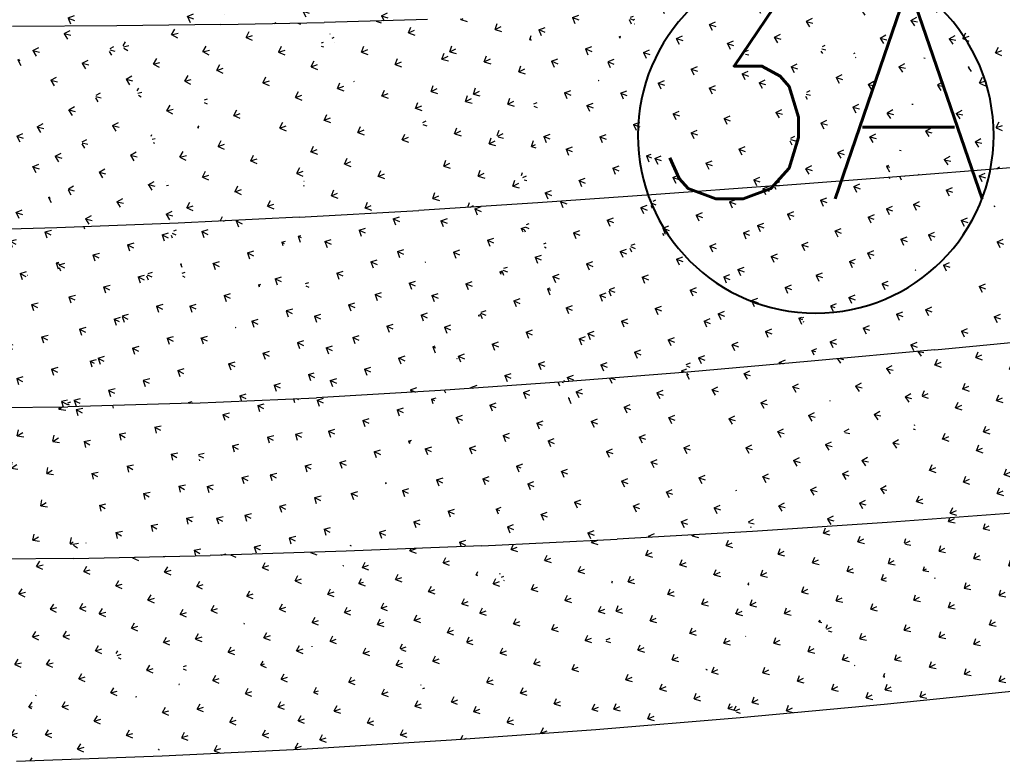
# Model space of a CAD drawing. Header units: millimetres. Extents: x 15878 to 679837, y -72324 to 391440.
# Drawn here: x 175727 to 182630, y -23657 to -18449 of the extents above; entities that cross this region are included whole.
import ezdxf

# ---------------------------------------------------------------- set-up
doc = ezdxf.new("R2010")
doc.units = ezdxf.units.MM
doc.linetypes.add('Grid Line__1_200_', pattern=[10.5, 6, -1.5, 1.5, -1.5])
for name, color, linetype, lineweight in [('A-ANNO-NOTE', 131, 'Continuous', 25), ('A-FLOR', 192, 'Continuous', 5), ('A-FLOR-PATT', 8, 'Continuous', 5), ('S-GRID', 1, 'Continuous', 5)]:
    doc.layers.add(name, color=color, linetype=linetype, lineweight=lineweight)
doc.styles.add('RomanS', font='romans__.ttf', dxfattribs={"height": 1504.746835})

# ---------------------------------------------------------------- blocks, each defined once
blk = doc.blocks.new('DLN_Generic Grid Head - Scale-1_500-2074307-G_F')
at = {"layer": 'A-ANNO-NOTE'}
for start, end in [(360, 180), (180, 360)]:
    blk.add_arc((0, 2.5), 2.5, start, end, dxfattribs=at)

msp = doc.modelspace()

# ---------------------------------------------------------------- hatches: boundary and pattern name
at = {"layer": 'A-FLOR-PATT'}
h = msp.add_hatch(dxfattribs=at)
h.set_pattern_fill('FP_2695', color=256, style=0, pattern_type=2)
h.set_pattern_definition([(338.207, (136093.61, 42864.15), (235.4544, 90.08046), [47.224, -308.96]), (293.197, (136093.61, 42864.15), (235.4557, 90.0789), [45.351, -196.519]), (20.936, (136093.61, 42864.15), (-95.2735, 222.3146), [47.268, -204.83])])
h.paths.add_polyline_path([(175676.6, -18496.2), (176409.9, -18493.1), (176347.3, -17057.6), (175678.1, -18493.1)], flags=0)
h = msp.add_hatch(dxfattribs=at)
h.set_pattern_fill('FP_2701', color=256, style=0, pattern_type=2)
h.set_pattern_definition([(339.246, (134420.25, 41901.12), (233.1558, 94.0817), [47.337, -309.699]), (294.539, (134420.25, 41901.12), (233.1546, 94.0838), [45.469, -197.033]), (21.975, (134420.25, 41901.12), (-100.7127, 220.59924), [47.142, -204.28])])
h.paths.add_polyline_path([(176409.9, -18493.1), (177025.5, -17084.8), (176347.3, -17057.6), (176357.8, -17298.1)], flags=0)
h = msp.add_hatch(dxfattribs=at)
h.set_pattern_fill('FP_2696', color=256, style=0, pattern_type=2)
h.set_pattern_definition([(339.591, (134728.21, 41483.4), (233.16608, 95.2101), [47.235, -309.034]), (294.658, (134728.2, 41483.4), (233.1663, 95.2111), [45.275, -196.19]), (22.212, (134728.2, 41483.4), (-100.73926, 219.4469), [47.223, -204.633])])
h.paths.add_polyline_path([(176409.9, -18493.1), (177139.8, -18483.8), (177025.5, -17084.8), (176932.3, -17298.1)], flags=0)
h = msp.add_hatch(dxfattribs=at)
h.set_pattern_fill('FP_2702', color=256, style=0, pattern_type=2)
h.set_pattern_definition([(340.627, (133083.35, 40491.06), (230.74772, 99.14058), [47.346, -309.758]), (296.001, (133083.35, 40491.06), (230.7485, 99.13936), [45.394, -196.708]), (23.251, (133083.35, 40491.06), (-106.13685, 217.5978), [47.09, -204.055])])
h.paths.add_polyline_path([(177139.8, -18483.8), (177703.1, -17105), (177025.5, -17084.8), (177042.9, -17298.1)], flags=0)
h = msp.add_hatch(dxfattribs=at)
h.set_pattern_fill('FP_2699', color=256, style=0, pattern_type=2)
h.set_pattern_definition([(340.966, (133378.36, 40071.53), (230.75617, 100.24135), [47.249, -309.126]), (296.119, (133378.36, 40071.53), (230.7562, 100.242), [45.203, -195.881]), (23.481, (133378.36, 40071.53), (-106.1361, 216.46455), [47.173, -204.415])])
h.paths.add_polyline_path([(177139.8, -18483.8), (177866.9, -18468.8), (177703.1, -17105), (177624.2, -17298.1)], flags=0)
h = msp.add_hatch(dxfattribs=at)
h.set_pattern_fill('FP_2706', color=256, style=0, pattern_type=2)
h.set_pattern_definition([(342.014, (131749.09, 39050.67), (228.19508, 104.16207), [47.356, -309.828]), (297.479, (131749.1, 39050.67), (228.1937, 104.1648), [45.323, -196.402]), (24.535, (131749.1, 39050.67), (-111.5358, 214.4544), [47.033, -203.811])])
h.paths.add_polyline_path([(177866.9, -18468.8), (178380, -17118.2), (177703.1, -17105), (177726.3, -17298.1)], flags=0)
h = msp.add_hatch(dxfattribs=at)
h.set_pattern_fill('FP_2697', color=256, style=0, pattern_type=2)
h.set_pattern_definition([(342.343, (132024.85, 38629.49), (228.19998, 105.224), [47.266, -309.239]), (297.594, (132024.85, 38629.49), (228.1992, 105.2258), [45.139, -195.603]), (24.755, (132024.85, 38629.49), (-111.5115, 213.358), [47.117, -204.174])])
h.paths.add_polyline_path([(177866.9, -18468.8), (178591.5, -18448.7), (178380, -17118.2), (177874.6, -18448.7)], flags=0)
h = msp.add_hatch(dxfattribs=at)
h.set_pattern_fill('FP_2580', color=256, style=0, pattern_type=2)
h.set_pattern_definition([(347.839, (125245.13, 32338.07), (216.53343, 124.73838), [47.362, -309.868]), (303.561, (125245.13, 32338.07), (216.5339, 124.7372), [45, -195.001]), (29.945, (125245.13, 32338.07), (-132.68, 199.9923), [46.855, -203.038])])
h.paths.add_polyline_path([(181858.6, -19551.3), (182192.5, -18288.7), (181473.9, -18326.9), (181753.5, -19216.8)], flags=0)
h = msp.add_hatch(dxfattribs=at)
h.set_pattern_fill('FP_2572', color=256, style=0, pattern_type=2)
h.set_pattern_definition([(348.026, (125325.42, 31851.62), (216.51987, 125.33414), [47.316, -309.562]), (303.626, (125325.42, 31851.62), (216.5194, 125.33516), [44.895, -194.544]), (30.065, (125325.42, 31851.62), (-132.5938, 199.373), [46.909, -203.27])])
h.paths.add_polyline_path([(181858.6, -19551.3), (182690.6, -19486.8), (182192.5, -18288.7), (181875.6, -19486.8)], flags=0)
h = msp.add_hatch(dxfattribs=at)
h.set_pattern_fill('FP_2577', color=256, style=0, pattern_type=2)
h.set_pattern_definition([(18.14, (94715.19, 6894.6), (111.15355, 212.34646), [47.363, -309.87]), (336.111, (94715.19, 6894.6), (111.15416, 212.3456), [46.822, -202.895]), (62.37, (94715.19, 6894.6), (-228.32467, 101.1262), [44.94, -194.739])])
h.paths.add_polyline_path([(182690.6, -19486.8), (182911.2, -18248.6), (182192.5, -18288.7), (182425.9, -18850)], flags=0)
h = msp.add_hatch(dxfattribs=at)
h.set_pattern_fill('FP_2576', color=256, style=0, pattern_type=2)
h.set_pattern_definition([(344.22, (129419.6, 34847.53), (224.7997, 111.4076), [47.25, -309.132]), (299.56, (129419.6, 34847.53), (224.7994, 111.4083), [44.906, -194.591]), (26.363, (129419.6, 34847.53), (-118.15425, 208.32264), [47.042, -203.849])])
h.paths.add_polyline_path([(181028.9, -19614.6), (181473.9, -18326.9), (180754.9, -18362.4), (180944.2, -19227.4)], flags=0)
h = msp.add_hatch(dxfattribs=at)
h.set_pattern_fill('FP_2573', color=256, style=0, pattern_type=2)
h.set_pattern_definition([(344.429, (129533.38, 34402.57), (224.76748, 112.08483), [47.188, -308.727]), (299.628, (129533.38, 34402.57), (224.76845, 112.0813), [44.785, -194.07]), (26.504, (129533.38, 34402.57), (-118.0847, 207.6241), [47.093, -204.071])])
h.paths.add_polyline_path([(181028.9, -19614.6), (181858.6, -19551.3), (181473.9, -18326.9), (181050.8, -19551.3)], flags=0)
h = msp.add_hatch(dxfattribs=at)
h.set_pattern_fill('FP_2537', color=256, style=0, pattern_type=2)
h.set_pattern_definition([(26.096, (88904.93, 2755.78), (76.581, 226.6336), [47.057, -307.867]), (343.766, (88904.93, 2755.78), (76.58055, 226.63445), [47.291, -204.926]), (71.33, (88904.93, 2755.78), (-242.1608, 70.5091), [44.854, -194.369])])
h.paths.add_polyline_path([(179367.8, -19733.9), (179314.1, -18423.8), (178591.5, -18448.7), (179314.1, -19645.1)], flags=0)
h = msp.add_hatch(dxfattribs=at)
h.set_pattern_fill('FP_2582', color=256, style=0, pattern_type=2)
h.set_pattern_definition([(337.611, (137034.39, 38804.34), (237.1816, 86.08108), [47.032, -307.707]), (292.321, (137034.4, 38804.34), (237.1818, 86.0783), [44.834, -194.282]), (19.947, (137034.39, 38804.34), (-90.81545, 221.1993), [47.31, -205.009])])
h.paths.add_polyline_path([(179367.8, -19733.9), (180035.1, -18394.9), (179314.1, -18423.8)], flags=0)
h = msp.add_hatch(dxfattribs=at)
h.set_pattern_fill('FP_2570', color=256, style=0, pattern_type=2)
h.set_pattern_definition([(337.846, (137196.83, 38429.03), (237.12593, 86.8762), [46.944, -307.131]), (292.393, (137196.83, 38429.03), (237.126, 86.876), [44.695, -193.677]), (20.121, (137196.83, 38429.03), (-90.8085, 220.3967), [47.351, -205.188])])
h.paths.add_polyline_path([(179367.8, -19733.9), (180199.3, -19675.9), (180035.1, -18394.9), (179396.7, -19675.9)], flags=0)
h = msp.add_hatch(dxfattribs=at)
h.set_pattern_fill('FP_2575', color=256, style=0, pattern_type=2)
h.set_pattern_definition([(340.829, (133332.89, 36979.61), (231.58912, 98.55644), [47.139, -308.404]), (295.832, (133332.9, 36979.61), (231.5895, 98.5555), [44.853, -194.364]), (23.053, (133332.9, 36979.61), (-104.2359, 215.3133), [47.192, -204.497])])
h.paths.add_polyline_path([(180199.3, -19675.9), (180754.9, -18362.4), (180035.1, -18394.9)], flags=0)
h = msp.add_hatch(dxfattribs=at)
h.set_pattern_fill('FP_2571', color=256, style=0, pattern_type=2)
h.set_pattern_definition([(341.053, (133474.7, 36570.84), (231.54433, 99.29707), [47.063, -307.907]), (295.903, (133474.7, 36570.84), (231.5436, 99.2986), [44.722, -193.793]), (23.212, (133474.7, 36570.84), (-104.19394, 214.55305), [47.238, -204.699])])
h.paths.add_polyline_path([(180199.3, -19675.9), (181028.9, -19614.6), (180754.9, -18362.4), (180345.4, -19330.5)], flags=0)
h = msp.add_hatch(dxfattribs=at)
h.set_pattern_fill('FP_2529', color=256, style=0, pattern_type=2)
h.set_pattern_definition([(342.067, (130323.7, 42395.4), (228.44, 105.36625), [47.306, -309.496]), (297.288, (130323.7, 42395.4), (228.4389, 105.3679), [45.408, -196.769]), (24.761, (130323.7, 42395.4), (-111.0267, 215.2266), [47.169, -204.399])])
h.paths.add_polyline_path([(175133.1, -19932.3), (175987.6, -19911.3), (175676.6, -18496.2), (175141, -19911.3)], flags=0)
h = msp.add_hatch(dxfattribs=at)
h.set_pattern_fill('FP_2533', color=256, style=0, pattern_type=2)
h.set_pattern_definition([(345.562, (125962.95, 40524.89), (220.62676, 118.78098), [47.436, -310.346]), (301.178, (125962.95, 40524.9), (220.6282, 118.7789), [45.582, -197.52]), (28.297, (125962.95, 40524.9), (-125.8543, 207.98785), [46.982, -203.588])])
h.paths.add_polyline_path([(175987.6, -19911.3), (176409.9, -18493.1), (175676.6, -18496.2)], flags=0)
h = msp.add_hatch(dxfattribs=at)
h.set_pattern_fill('FP_2531', color=256, style=0, pattern_type=2)
h.set_pattern_definition([(345.777, (126063.9, 40038.78), (220.62797, 119.46857), [47.384, -310.011]), (301.256, (126063.9, 40038.78), (220.62875, 119.46675), [45.464, -197.01]), (28.435, (126063.9, 40038.78), (-125.8106, 207.2795), [47.043, -203.854])])
h.paths.add_polyline_path([(175987.6, -19911.3), (176841, -19878.5), (176409.9, -18493.1), (175997.4, -19878.5)], flags=0)
h = msp.add_hatch(dxfattribs=at)
h.set_pattern_fill('FP_2539', color=256, style=0, pattern_type=2)
h.set_pattern_definition([(14.224, (96194.8, 18230.63), (127.0265, 207.17148), [47.458, -310.495]), (331.542, (96194.8, 18230.63), (127.0249, 207.17325), [46.909, -203.274]), (58.486, (96194.8, 18230.63), (-219.9528, 119.21686), [45.565, -197.449])])
h.paths.add_polyline_path([(176841, -19878.5), (177139.8, -18483.8), (176409.9, -18493.1)], flags=0)
h = msp.add_hatch(dxfattribs=at)
h.set_pattern_fill('FP_2532', color=256, style=0, pattern_type=2)
h.set_pattern_definition([(18.558, (93190.43, 13329.33), (109.9855, 215.8819), [47.396, -310.09]), (335.961, (93190.43, 13329.33), (109.98384, 215.88304), [46.997, -203.655]), (63.003, (93190.43, 13329.33), (-228.9136, 102.1053), [45.428, -196.856])])
h.paths.add_polyline_path([(176841, -19878.5), (177690.1, -19836.5), (177139.8, -18483.8), (176850, -19836.5)], flags=0)
h = msp.add_hatch(dxfattribs=at)
h.set_pattern_fill('FP_2536', color=256, style=0, pattern_type=2)
h.set_pattern_definition([(18.36, (93286.72, 13048.86), (110.0098, 215.22225), [47.348, -309.774]), (335.832, (93286.72, 13048.86), (110.0102, 215.22175), [47.049, -203.879]), (62.927, (93286.72, 13048.86), (-228.93475, 102.73045), [45.32, -196.388])])
h.paths.add_polyline_path([(177690.1, -19836.5), (177866.9, -18468.8), (177139.8, -18483.8), (177632.8, -19695.6)], flags=0)
h = msp.add_hatch(dxfattribs=at)
h.set_pattern_fill('FP_2534', color=256, style=0, pattern_type=2)
h.set_pattern_definition([(22.543, (90749.22, 8088.62), (93.0536, 222.4116), [47.277, -309.309]), (340.064, (90749.22, 8088.62), (93.0522, 222.4122), [47.128, -204.221]), (67.296, (90749.22, 8088.62), (-236.2857, 85.7055), [45.205, -195.888])])
h.paths.add_polyline_path([(177690.1, -19836.5), (178532.1, -19787.8), (177866.9, -18468.8), (177696.4, -19787.8)], flags=0)
h = msp.add_hatch(dxfattribs=at)
h.set_pattern_fill('FP_2538', color=256, style=0, pattern_type=2)
h.set_pattern_definition([(22.324, (90866.46, 7862.48), (93.10762, 221.6747), [47.213, -308.891]), (339.914, (90866.46, 7862.48), (93.10775, 221.67464), [47.177, -204.433]), (67.216, (90866.46, 7862.48), (-236.3055, 86.4129), [45.081, -195.353])])
h.paths.add_polyline_path([(178532.1, -19787.8), (178591.5, -18448.7), (177866.9, -18468.8), (178380, -19486.1)], flags=0)
h = msp.add_hatch(dxfattribs=at)
h.set_pattern_fill('FP_2540', color=256, style=0, pattern_type=2)
h.set_pattern_definition([(26.332, (88769.53, 2928.99), (76.49004, 227.43026), [47.136, -308.385]), (343.935, (88769.53, 2929), (76.48944, 227.4308), [47.247, -204.735]), (71.411, (88769.53, 2929), (-242.14094, 69.73093), [44.99, -194.958])])
h.paths.add_polyline_path([(178532.1, -19787.8), (179367.8, -19733.9), (178591.5, -18448.7), (178534.5, -19733.9)], flags=0)
h = msp.add_hatch(dxfattribs=at)
h.set_pattern_fill('FP_2408', color=256, style=0, pattern_type=2)
h.set_pattern_definition([(341.486, (132272.73, 34767.6), (230.91894, 100.4168), [47.043, -307.777]), (296.348, (132272.73, 34767.6), (230.9198, 100.4149), [44.585, -193.203]), (23.502, (132272.73, 34767.6), (-105.537, 213.0851), [47.214, -204.594])])
h.paths.add_polyline_path([(182156.1, -20767.2), (182690.6, -19486.8), (181858.6, -19551.3), (182039.3, -20290)], flags=0)
h = msp.add_hatch(dxfattribs=at)
h.set_pattern_fill('FP_2411', color=256, style=0, pattern_type=2)
h.set_pattern_definition([(341.641, (132310.93, 34317.19), (230.8749, 100.9295), [46.988, -307.416]), (296.395, (132310.93, 34317.19), (230.8754, 100.9302), [44.493, -192.801]), (23.613, (132310.93, 34317.19), (-105.4894, 212.55645), [47.245, -204.728])])
h.paths.add_polyline_path([(182156.1, -20767.2), (183028.7, -20683.3), (182690.6, -19486.8), (182191.1, -20683.3)], flags=0)
h = msp.add_hatch(dxfattribs=at)
h.set_pattern_fill('FP_2409', color=256, style=0, pattern_type=2)
h.set_pattern_definition([(340.418, (133438.87, 36056.77), (232.86075, 96.46785), [47.009, -307.553]), (295.174, (133438.87, 36056.77), (232.861, 96.4672), [44.606, -193.291]), (22.503, (133438.87, 36056.77), (-101.19445, 215.3008), [47.26, -204.792])])
h.paths.add_polyline_path([(181286.4, -20847.9), (181858.6, -19551.3), (181028.9, -19614.6), (181169.9, -20290)], flags=0)
h = msp.add_hatch(dxfattribs=at)
h.set_pattern_fill('FP_2404', color=256, style=0, pattern_type=2)
h.set_pattern_definition([(340.554, (133447.86, 35631.9), (232.8201, 96.92177), [46.959, -307.227]), (295.215, (133447.86, 35631.9), (232.8193, 96.923), [44.524, -192.939]), (22.602, (133447.86, 35631.9), (-101.1632, 214.8363), [47.285, -204.903])])
h.paths.add_polyline_path([(181286.4, -20847.9), (182156.1, -20767.2), (181858.6, -19551.3), (181322, -20767.2)], flags=0)
h = msp.add_hatch(dxfattribs=at)
h.set_pattern_fill('FP_2407', color=256, style=0, pattern_type=2)
h.set_pattern_definition([(339.317, (134678.23, 37273.57), (234.77426, 92.2906), [46.974, -307.328]), (293.975, (134678.23, 37273.57), (234.7746, 92.2904), [44.617, -193.342]), (21.46, (134678.23, 37273.57), (-96.692, 217.4287), [47.299, -204.964])])
h.paths.add_polyline_path([(180418.3, -20923.7), (181028.9, -19614.6), (180199.3, -19675.9), (180307.1, -20290)], flags=0)
h = msp.add_hatch(dxfattribs=at)
h.set_pattern_fill('FP_2402', color=256, style=0, pattern_type=2)
h.set_pattern_definition([(339.429, (134648.08, 36875.04), (234.7391, 92.66798), [46.932, -307.054]), (294.008, (134648.08, 36875.04), (234.7406, 92.6651), [44.551, -193.053]), (21.542, (134648.08, 36875.04), (-96.67325, 217.0483), [47.319, -205.05])])
h.paths.add_polyline_path([(180418.3, -20923.7), (181286.4, -20847.9), (181028.9, -19614.6), (180713.9, -20290)], flags=0)
h = msp.add_hatch(dxfattribs=at)
h.set_pattern_fill('FP_2406', color=256, style=0, pattern_type=2)
h.set_pattern_definition([(337.098, (137309.76, 39444.9), (238.36955, 83.5534), [46.905, -306.875]), (291.585, (137309.76, 39444.9), (238.3689, 83.5549), [44.609, -193.304]), (19.317, (137309.76, 39444.9), (-87.5237, 221.2292), [47.36, -205.229])])
h.paths.add_polyline_path([(178682.8, -21053.3), (179367.8, -19733.9), (178532.1, -19787.8), (178591.9, -20290)], flags=0)
h = msp.add_hatch(dxfattribs=at)
h.set_pattern_fill('FP_2401', color=256, style=0, pattern_type=2)
h.set_pattern_definition([(337.142, (137170.19, 39103.48), (238.35672, 83.7039), [46.888, -306.762]), (291.598, (137170.19, 39103.48), (238.3569, 83.7053), [44.582, -193.19]), (19.35, (137170.19, 39103.48), (-87.5214, 221.07805), [47.368, -205.26])])
h.paths.add_polyline_path([(178682.8, -21053.3), (179550.9, -20992.7), (179367.8, -19733.9), (179079.1, -20290)], flags=0)
h = msp.add_hatch(dxfattribs=at)
h.set_pattern_fill('FP_2410', color=256, style=0, pattern_type=2)
h.set_pattern_definition([(338.205, (135972.9, 38406.4), (236.6197, 87.9662), [46.94, -307.102]), (292.773, (135972.9, 38406.4), (236.6198, 87.96535), [44.619, -193.35]), (20.393, (135972.9, 38406.4), (-92.11295, 219.41764), [47.333, -205.109])])
h.paths.add_polyline_path([(179550.9, -20992.7), (180199.3, -19675.9), (179367.8, -19733.9), (179448.7, -20290)], flags=0)
h = msp.add_hatch(dxfattribs=at)
h.set_pattern_fill('FP_2403', color=256, style=0, pattern_type=2)
h.set_pattern_definition([(338.286, (135893.39, 38035.47), (236.59527, 88.24137), [46.909, -306.899]), (292.797, (135893.39, 38035.47), (236.5953, 88.2389), [44.571, -193.14]), (20.453, (135893.39, 38035.47), (-92.10505, 219.1418), [47.346, -205.168])])
h.paths.add_polyline_path([(179550.9, -20992.7), (180418.3, -20923.7), (180199.3, -19675.9), (179584.9, -20923.7)], flags=0)
h = msp.add_hatch(dxfattribs=at)
h.set_pattern_fill('FP_2405', color=256, style=0, pattern_type=2)
h.set_pattern_definition([(336.011, (138680.37, 40378.6), (240.00567, 79.10698), [46.87, -306.643]), (290.423, (138680.37, 40378.6), (240.006, 79.1072), [44.583, -193.194]), (18.242, (138680.37, 40378.6), (-82.9701, 222.83165), [47.383, -205.324])])
h.paths.add_polyline_path([(177813.1, -21103.7), (178532.1, -19787.8), (177690.1, -19836.5), (177734.1, -20290)], flags=0)
h = msp.add_hatch(dxfattribs=at)
h.set_pattern_fill('FP_2400', color=256, style=0, pattern_type=2)
h.set_pattern_definition([(336.012, (138469.36, 40069.51), (240.0052, 79.11076), [46.869, -306.641]), (290.423, (138469.36, 40069.5), (240.0062, 79.1094), [44.583, -193.192]), (18.243, (138469.36, 40069.5), (-82.9715, 222.8289), [47.383, -205.325])])
h.paths.add_polyline_path([(177813.1, -21103.7), (178682.8, -21053.3), (178532.1, -19787.8), (178257.7, -20290)], flags=0)
h = msp.add_hatch(dxfattribs=at)
h.set_pattern_fill('FP_2371', color=256, style=0, pattern_type=2)
h.set_pattern_definition([(333.962, (141421.36, 41896.12), (242.85156, 70.3672), [46.804, -306.216]), (288.258, (141421.36, 41896.12), (242.8515, 70.3671), [44.489, -192.787]), (16.159, (141421.36, 41896.12), (-74.3373, 225.3308), [47.408, -205.433])])
h.paths.add_polyline_path([(176066.2, -21167.1), (176841, -19878.5), (175987.6, -19911.3), (176064.7, -21142.1)], flags=0)
h = msp.add_hatch(dxfattribs=at)
h.set_pattern_fill('FP_2367', color=256, style=0, pattern_type=2)
h.set_pattern_definition([(333.876, (141068.3, 41653.44), (242.8683, 70.06945), [46.839, -306.442]), (288.233, (141068.3, 41653.44), (242.8676, 70.0721), [44.541, -193.01]), (16.094, (141068.3, 41653.44), (-74.325, 225.6237), [47.395, -205.379])])
h.paths.add_polyline_path([(176066.2, -21167.1), (176940.7, -21142.1), (176841, -19878.5), (176593.6, -20290)], flags=0)
h = msp.add_hatch(dxfattribs=at)
h.set_pattern_fill('FP_2374', color=256, style=0, pattern_type=2)
h.set_pattern_definition([(334.961, (140064.8, 41196.36), (241.5073, 74.69), [46.835, -306.414]), (289.307, (140064.8, 41196.36), (241.5072, 74.691), [44.542, -193.015]), (17.185, (140064.8, 41196.36), (-78.5423, 224.1972), [47.399, -205.394])])
h.paths.add_polyline_path([(176940.7, -21142.1), (177690.1, -19836.5), (176841, -19878.5), (176937.7, -21103.7)], flags=0)
h = msp.add_hatch(dxfattribs=at)
h.set_pattern_fill('FP_2412', color=256, style=0, pattern_type=2)
h.set_pattern_definition([(334.915, (139776.43, 40921.83), (241.51752, 74.5315), [46.853, -306.536]), (289.293, (139776.43, 40921.83), (241.5187, 74.5301), [44.57, -193.136]), (17.15, (139776.43, 40921.83), (-78.5389, 224.35565), [47.392, -205.365])])
h.paths.add_polyline_path([(176940.7, -21142.1), (177813.1, -21103.7), (177690.1, -19836.5), (177429.8, -20290)], flags=0)
h = msp.add_hatch(dxfattribs=at)
h.set_pattern_fill('FP_2372', color=256, style=0, pattern_type=2)
h.set_pattern_definition([(332.96, (142797.72, 42495.29), (244.11103, 65.9333), [46.778, -306.045]), (287.22, (142797.72, 42495.3), (244.1103, 65.9364), [44.428, -192.523]), (15.115, (142797.72, 42495.3), (-70.1462, 226.3309), [47.411, -205.448])])
h.paths.add_polyline_path([(175190.5, -21177.2), (175987.6, -19911.3), (175133.1, -19932.3), (175190, -21167.1)], flags=0)
h = msp.add_hatch(dxfattribs=at)
h.set_pattern_fill('FP_2365', color=256, style=0, pattern_type=2)
h.set_pattern_definition([(332.845, (142397.5, 42280.65), (244.12844, 65.53562), [46.825, -306.348]), (287.185, (142397.5, 42280.65), (244.1274, 65.5372), [44.497, -192.821]), (15.027, (142397.5, 42280.65), (-70.11704, 226.7225), [47.395, -205.377])])
h.paths.add_polyline_path([(175190.5, -21177.2), (176066.2, -21167.1), (175987.6, -19911.3), (175749.2, -20290)], flags=0)
h = msp.add_hatch(dxfattribs=at)
h.set_pattern_fill('FP_2247', color=256, style=0, pattern_type=2)
h.set_pattern_definition([(22.954, (89877.25, 1813.94), (91.3862, 220.05307), [47.254, -309.158]), (341.105, (89877.25, 1813.94), (91.38435, 220.05345), [46.93, -203.363]), (67.447, (89877.25, 1813.94), (-236.80445, 81.05624), [44.676, -193.598])])
h.paths.add_polyline_path([(182769.1, -21908.9), (183028.7, -20683.3), (182156.1, -20767.2)], flags=0)
h = msp.add_hatch(dxfattribs=at)
h.set_pattern_fill('FP_2246', color=256, style=0, pattern_type=2)
h.set_pattern_definition([(347.861, (124412.04, 32183.52), (217.5002, 123.6612), [47.243, -309.088]), (303.384, (124412.04, 32183.52), (217.4988, 123.66466), [44.594, -193.239]), (29.621, (124412.04, 32183.52), (-130.8653, 198.5916), [46.912, -203.285])])
h.paths.add_polyline_path([(181821.6, -21979.9), (182156.1, -20767.2), (181286.4, -20847.9)], flags=0)
h = msp.add_hatch(dxfattribs=at)
h.set_pattern_fill('FP_2240', color=256, style=0, pattern_type=2)
h.set_pattern_definition([(22.767, (89807.34, 1924.28), (91.44037, 219.41985), [47.204, -308.831]), (340.982, (89807.34, 1924.28), (91.44034, 219.4195), [46.974, -203.555]), (67.376, (89807.34, 1924.28), (-236.85395, 81.64186), [44.571, -193.14])])
h.paths.add_polyline_path([(181821.6, -21979.9), (182769.1, -21908.9), (182156.1, -20767.2), (181858.6, -21845.9)], flags=0)
h = msp.add_hatch(dxfattribs=at)
h.set_pattern_fill('FP_2238', color=256, style=0, pattern_type=2)
h.set_pattern_definition([(344.996, (128364.64, 33828.5), (224.2358, 112.38173), [47.111, -308.223]), (300.208, (128364.64, 33828.5), (224.2356, 112.3832), [44.341, -192.145]), (26.619, (128364.64, 33828.5), (-118.98405, 204.3729), [47.029, -203.792])])
h.paths.add_polyline_path([(180873.9, -22042.4), (181286.4, -20847.9), (180418.3, -20923.7)], flags=0)
h = msp.add_hatch(dxfattribs=at)
h.set_pattern_fill('FP_2253', color=256, style=0, pattern_type=2)
h.set_pattern_definition([(344.809, (127895.69, 33323.56), (224.2678, 111.77923), [47.168, -308.596]), (300.148, (127895.69, 33323.56), (224.26785, 111.77955), [44.451, -192.62]), (26.493, (127895.69, 33323.56), (-119.06604, 205.00145), [46.984, -203.597])])
h.paths.add_polyline_path([(180873.9, -22042.4), (181821.6, -21979.9), (181286.4, -20847.9), (180944.2, -21839.1)], flags=0)
h = msp.add_hatch(dxfattribs=at)
h.set_pattern_fill('FP_2235', color=256, style=0, pattern_type=2)
h.set_pattern_definition([(342.034, (132503.6, 35202.1), (230.4975, 100.38947), [46.956, -307.208]), (296.91, (132503.6, 35202.1), (230.4974, 100.3892), [44.079, -191.009]), (23.535, (132503.6, 35202.1), (-106.3995, 209.6316), [47.139, -204.271])])
h.paths.add_polyline_path([(179925.3, -22096.8), (180418.3, -20923.7), (179550.9, -20992.7)], flags=0)
h = msp.add_hatch(dxfattribs=at)
h.set_pattern_fill('FP_2231', color=256, style=0, pattern_type=2)
h.set_pattern_definition([(341.824, (131978.17, 34779.52), (230.53842, 99.70347), [47.027, -307.672]), (296.846, (131978.17, 34779.52), (230.53725, 99.70734), [44.204, -191.551]), (23.388, (131978.17, 34779.52), (-106.4638, 210.3472), [47.095, -204.079])])
h.paths.add_polyline_path([(179925.3, -22096.8), (180873.9, -22042.4), (180418.3, -20923.7), (180199.3, -21444.7)], flags=0)
h = msp.add_hatch(dxfattribs=at)
h.set_pattern_fill('FP_2234', color=256, style=0, pattern_type=2)
h.set_pattern_definition([(335.968, (140877.85, 37171.02), (240.9924, 75.16506), [46.598, -304.866]), (290.127, (140877.85, 37171.02), (240.99375, 75.1614), [43.593, -188.904]), (17.322, (140877.85, 37171.02), (-80.0029, 218.2984), [47.333, -205.11])])
h.paths.add_polyline_path([(178021.7, -22181.4), (178682.8, -21053.3), (177813.1, -21103.7)], flags=0)
h = msp.add_hatch(dxfattribs=at)
h.set_pattern_fill('FP_2230', color=256, style=0, pattern_type=2)
h.set_pattern_definition([(335.775, (140350.15, 36904.36), (241.0358, 74.51353), [46.674, -305.362]), (290.071, (140350.15, 36904.36), (241.0352, 74.5149), [43.71, -189.409]), (17.179, (140350.15, 36904.36), (-80.0031, 218.961), [47.304, -204.986])])
h.paths.add_polyline_path([(178021.7, -22181.4), (178974.8, -22143), (178682.8, -21053.3), (178532.1, -21310.4)], flags=0)
h = msp.add_hatch(dxfattribs=at)
h.set_pattern_fill('FP_2236', color=256, style=0, pattern_type=2)
h.set_pattern_definition([(339.011, (136718.82, 36306.38), (236.126, 87.8974), [46.782, -306.071]), (293.532, (136718.82, 36306.38), (236.12535, 87.8986), [43.823, -189.899]), (20.418, (136718.82, 36306.38), (-93.3167, 214.2849), [47.242, -204.713])])
h.paths.add_polyline_path([(178974.8, -22143), (179550.9, -20992.7), (178682.8, -21053.3)], flags=0)
h = msp.add_hatch(dxfattribs=at)
h.set_pattern_fill('FP_2229', color=256, style=0, pattern_type=2)
h.set_pattern_definition([(338.797, (136170.34, 35967.3), (236.17135, 87.18833), [46.861, -306.585]), (293.468, (136170.34, 35967.3), (236.1707, 87.1911), [43.952, -190.457]), (20.263, (136170.34, 35967.3), (-93.3488, 215.0195), [47.203, -204.548])])
h.paths.add_polyline_path([(178974.8, -22143), (179925.3, -22096.8), (179550.9, -20992.7), (179367.8, -21358.2)], flags=0)
h = msp.add_hatch(dxfattribs=at)
h.set_pattern_fill('FP_2237', color=256, style=0, pattern_type=2)
h.set_pattern_definition([(332.965, (144831.26, 37848.24), (245.0034, 62.5313), [46.417, -303.679]), (286.78, (144831.26, 37848.24), (245.0029, 62.5334), [43.41, -188.109]), (14.318, (144831.26, 37848.24), (-66.83764, 221.661), [47.411, -205.446])])
h.paths.add_polyline_path([(177065.8, -22211.5), (177813.1, -21103.7), (176940.7, -21142.1)], flags=0)
h = msp.add_hatch(dxfattribs=at)
h.set_pattern_fill('FP_2228', color=256, style=0, pattern_type=2)
h.set_pattern_definition([(332.819, (144367.56, 37630.84), (245.03268, 62.0294), [46.478, -304.078]), (286.737, (144367.56, 37630.84), (245.0336, 62.02825), [43.499, -188.494]), (14.206, (144367.56, 37630.84), (-66.8113, 222.1648), [47.393, -205.369])])
h.paths.add_polyline_path([(177065.8, -22211.5), (178021.7, -22181.4), (177813.1, -21103.7), (177690.1, -21285.9)], flags=0)
h = msp.add_hatch(dxfattribs=at)
h.set_pattern_fill('FP_2239', color=256, style=0, pattern_type=2)
h.set_pattern_definition([(32.72, (87001.2, -5477.77), (42.8725, 226.7099), [46.209, -302.321]), (351.298, (87001.2, -5477.77), (42.87273, 226.7103), [47.488, -205.781]), (79.292, (87001.2, -5477.77), (-250.3532, 38.3158), [43.262, -187.467])])
h.paths.add_polyline_path([(175149.2, -22242.8), (176107.9, -22232.3), (175190.5, -21177.2)], flags=0)
h = msp.add_hatch(dxfattribs=at)
h.set_pattern_fill('FP_2232', color=256, style=0, pattern_type=2)
h.set_pattern_definition([(32.73, (87012.8, -5475.72), (42.86443, 226.74236), [46.213, -302.347]), (351.306, (87012.8, -5475.72), (42.86424, 226.7421), [47.487, -205.777]), (79.295, (87012.8, -5475.72), (-250.354, 38.2821), [43.267, -187.491])])
h.paths.add_polyline_path([(176107.9, -22232.3), (176066.2, -21167.1), (175190.5, -21177.2)], flags=0)
h = msp.add_hatch(dxfattribs=at)
h.set_pattern_fill('FP_2233', color=256, style=0, pattern_type=2)
h.set_pattern_definition([(330.079, (148448.31, 38401.85), (248.1238, 50.38513), [46.252, -302.601]), (283.587, (148448.3, 38401.85), (248.1232, 50.3856), [43.285, -187.57]), (11.478, (148448.31, 38401.85), (-54.22935, 224.39546), [47.473, -205.715])])
h.paths.add_polyline_path([(176107.9, -22232.3), (176940.7, -21142.1), (176066.2, -21167.1)], flags=0)
h = msp.add_hatch(dxfattribs=at)
h.set_pattern_fill('FP_2227', color=256, style=0, pattern_type=2)
h.set_pattern_definition([(329.994, (148075.23, 38206.73), (248.13845, 50.08733), [46.289, -302.843]), (283.562, (148075.23, 38206.73), (248.1388, 50.0865), [43.337, -187.793]), (11.412, (148075.23, 38206.73), (-54.2003, 224.6849), [47.464, -205.679])])
h.paths.add_polyline_path([(176107.9, -22232.3), (177065.8, -22211.5), (176940.7, -21142.1), (176131, -22202.1)], flags=0)
h = msp.add_hatch(dxfattribs=at)
h.set_pattern_fill('FP_2083', color=256, style=0, pattern_type=2)
h.set_pattern_definition([(26.666, (95299, -12896.41), (67.0265, 207.73599), [46.261, -302.66]), (348.198, (95299, -12896.4), (67.0281, 207.7352), [46.888, -203.18]), (72.117, (95299, -12896.4), (-244.7818, 51.1463), [40.928, -177.354])])
h.paths.add_polyline_path([(182813.9, -23154.1), (182769.1, -21908.9), (181821.6, -21979.9)], flags=0)
h = msp.add_hatch(dxfattribs=at)
h.set_pattern_fill('FP_2082', color=256, style=0, pattern_type=2)
h.set_pattern_definition([(24.736, (95664.22, -9372.62), (76.1585, 206.6959), [46.466, -303.999]), (346.072, (95664.22, -9372.62), (76.16117, 206.69487), [46.778, -202.706]), (69.773, (95664.22, -9372.62), (-242.1499, 60.0492), [41.302, -178.977])])
h.paths.add_polyline_path([(181800.4, -23257), (181821.6, -21979.9), (180873.9, -22042.4), (181286.4, -22583.2)], flags=0)
h = msp.add_hatch(dxfattribs=at)
h.set_pattern_fill('FP_2076', color=256, style=0, pattern_type=2)
h.set_pattern_definition([(27.174, (95008.56, -12694.9), (66.74668, 209.48275), [46.414, -303.663]), (348.54, (95008.56, -12694.9), (66.74653, 209.48287), [46.813, -202.856]), (72.327, (95008.56, -12694.9), (-244.69117, 49.60445), [41.224, -178.636])])
h.paths.add_polyline_path([(181800.4, -23257), (182813.9, -23154.1), (181821.6, -21979.9), (181818.1, -22188.5)], flags=0)
h = msp.add_hatch(dxfattribs=at)
h.set_pattern_fill('FP_2073', color=256, style=0, pattern_type=2)
h.set_pattern_definition([(22.853, (96132.29, -5903.57), (84.95983, 205.33132), [46.646, -305.18]), (343.98, (96132.3, -5903.57), (84.96025, 205.3312), [46.672, -202.244]), (67.521, (96132.3, -5903.57), (-239.2473, 68.69654), [41.665, -180.549])])
h.paths.add_polyline_path([(180787.7, -23350.9), (180873.9, -22042.4), (179925.3, -22096.8)], flags=0)
h = msp.add_hatch(dxfattribs=at)
h.set_pattern_fill('FP_2089', color=256, style=0, pattern_type=2)
h.set_pattern_definition([(25.216, (95398.5, -9126.98), (75.94525, 208.3546), [46.604, -304.904]), (346.391, (95398.5, -9126.98), (75.94685, 208.35383), [46.699, -202.361]), (69.973, (95398.5, -9126.98), (-242.06664, 58.6014), [41.581, -180.183])])
h.paths.add_polyline_path([(180787.7, -23350.9), (181800.4, -23257), (180873.9, -22042.4)], flags=0)
h = msp.add_hatch(dxfattribs=at)
h.set_pattern_fill('FP_2070', color=256, style=0, pattern_type=2)
h.set_pattern_definition([(19.244, (97402.33, 723.27), (101.41808, 201.64582), [46.936, -307.079]), (339.951, (97402.33, 723.27), (101.4168, 201.6457), [46.469, -201.367]), (63.3, (97402.33, 723.27), (-232.8167, 84.9646), [42.321, -183.392])])
h.paths.add_polyline_path([(178761.2, -23508.4), (178974.8, -22143), (178021.7, -22181.4)], flags=0)
h = msp.add_hatch(dxfattribs=at)
h.set_pattern_fill('FP_2067', color=256, style=0, pattern_type=2)
h.set_pattern_definition([(21.404, (96510.66, -2225.38), (93.29912, 204.97157), [46.902, -306.854]), (342.182, (96510.66, -2225.38), (93.29946, 204.9717), [46.491, -201.46]), (65.526, (96510.66, -2225.38), (-236.058, 75.87125), [42.226, -182.981])])
h.paths.add_polyline_path([(178761.2, -23508.4), (179774.9, -23435), (178974.8, -22143), (178772.7, -23435)], flags=0)
h = msp.add_hatch(dxfattribs=at)
h.set_pattern_fill('FP_2072', color=256, style=0, pattern_type=2)
h.set_pattern_definition([(21.021, (96710.61, -2527.57), (93.3898, 203.64462), [46.802, -306.203]), (341.935, (96710.6, -2527.57), (93.39, 203.64476), [46.569, -201.797]), (65.364, (96710.6, -2527.57), (-236.1218, 77.0185), [42.007, -182.03])])
h.paths.add_polyline_path([(179774.9, -23435), (179925.3, -22096.8), (178974.8, -22143)], flags=0)
h = msp.add_hatch(dxfattribs=at)
h.set_pattern_fill('FP_2074', color=256, style=0, pattern_type=2)
h.set_pattern_definition([(23.29, (95898.13, -5624.09), (84.81327, 206.84565), [46.766, -305.964]), (344.266, (95898.13, -5624.09), (84.8137, 206.84624), [46.591, -201.894]), (67.705, (95898.13, -5624.09), (-239.1743, 67.38106), [41.917, -181.642])])
h.paths.add_polyline_path([(179774.9, -23435), (180787.7, -23350.9), (179925.3, -22096.8), (179784.4, -23350.9)], flags=0)
h = msp.add_hatch(dxfattribs=at)
h.set_pattern_fill('FP_2069', color=256, style=0, pattern_type=2)
h.set_pattern_definition([(15.731, (99172.56, 6890.78), (116.6914, 196.5513), [47.147, -308.455]), (336.064, (99172.56, 6890.78), (116.6891, 196.5531), [46.279, -200.541]), (59.303, (99172.56, 6890.78), (-225.59195, 100.1399), [42.859, -185.722])])
h.paths.add_polyline_path([(176727.2, -23620.2), (177065.8, -22211.5), (176107.9, -22232.3)], flags=0)
h = msp.add_hatch(dxfattribs=at)
h.set_pattern_fill('FP_2066', color=256, style=0, pattern_type=2)
h.set_pattern_definition([(17.754, (98077.62, 4165.74), (109.10234, 200.18875), [47.109, -308.207]), (338.171, (98077.62, 4165.74), (109.1035, 200.18815), [46.313, -200.688]), (61.41, (98077.62, 4165.74), (-229.29165, 91.84146), [42.748, -185.241])])
h.paths.add_polyline_path([(176727.2, -23620.2), (177745.6, -23570.5), (177065.8, -22211.5), (176739.2, -23570.5)], flags=0)
h = msp.add_hatch(dxfattribs=at)
h.set_pattern_fill('FP_2071', color=256, style=0, pattern_type=2)
h.set_pattern_definition([(17.5, (98215.83, 3847.77), (109.11226, 199.31038), [47.05, -307.822]), (338.012, (98215.83, 3847.77), (109.1147, 199.3094), [46.373, -200.95]), (61.301, (98215.83, 3847.77), (-229.33405, 92.60066), [42.604, -184.618])])
h.paths.add_polyline_path([(177745.6, -23570.5), (178021.7, -22181.4), (177065.8, -22211.5)], flags=0)
h = msp.add_hatch(dxfattribs=at)
h.set_pattern_fill('FP_2065', color=256, style=0, pattern_type=2)
h.set_pattern_definition([(19.563, (97235.79, 1036.95), (101.37433, 202.7505), [47.015, -307.592]), (340.154, (97235.79, 1036.95), (101.3724, 202.7515), [46.399, -201.061]), (63.436, (97235.79, 1036.95), (-232.76325, 84.0106), [42.503, -184.179])])
h.paths.add_polyline_path([(177745.6, -23570.5), (178761.2, -23508.4), (178021.7, -22181.4), (177757.9, -23508.4)], flags=0)
h = msp.add_hatch(dxfattribs=at)
h.set_pattern_fill('FP_2068', color=256, style=0, pattern_type=2)
h.set_pattern_definition([(13.89, (100300.39, 9905.42), (124.35793, 193.29237), [47.232, -309.014]), (334.051, (100300.4, 9905.42), (124.35934, 193.2919), [46.181, -200.119]), (57.244, (100300.4, 9905.42), (-221.4706, 107.7733), [43.095, -186.746])])
h.paths.add_polyline_path([(175705.2, -23657), (176107.9, -22232.3), (175149.2, -22242.8)], flags=0)
h = msp.add_hatch(dxfattribs=at)
h.set_pattern_fill('FP_2064', color=256, style=0, pattern_type=2)
h.set_pattern_definition([(15.93, (99055.01, 7213.1), (116.70124, 197.2375), [47.19, -308.738]), (336.186, (99055.01, 7213.1), (116.702, 197.2369), [46.228, -200.321]), (59.388, (99055, 7213.1), (-225.55844, 99.5488), [42.971, -186.206])])
h.paths.add_polyline_path([(175705.2, -23657), (176727.2, -23620.2), (176107.9, -22232.3), (175715.6, -23620.2)], flags=0)

# ---------------------------------------------------------------- linework, layer by layer
at = {"layer": 'A-FLOR'}
for p, q in [((176409.9, -18493.1), (175676.6, -18496.2)), ((177139.8, -18483.8), (176409.9, -18493.1)), ((177139.8, -18483.8), (177866.9, -18468.8)), ((178591.5, -18448.7), (177866.9, -18468.8)), ((181858.6, -19551.3), (182690.6, -19486.8)), ((181028.9, -19614.6), (181858.6, -19551.3)), ((181028.9, -19614.6), (180199.3, -19675.9)), ((179367.8, -19733.9), (178532.1, -19787.8)), ((180199.3, -19675.9), (179367.8, -19733.9)), ((180199.3, -19675.9), (180199.3, -19675.9)), ((177690.1, -19836.5), (178532.1, -19787.8)), ((176841, -19878.5), (175987.6, -19911.3)), ((177690.1, -19836.5), (176841, -19878.5)), ((175987.6, -19911.3), (175133.1, -19932.3)), ((175987.6, -19911.3), (175987.6, -19911.3)), ((182156.1, -20767.2), (183028.7, -20683.3)), ((182156.1, -20767.2), (181286.4, -20847.9)), ((181286.4, -20847.9), (180418.3, -20923.7)), ((181286.4, -20847.9), (181286.4, -20847.9)), ((180418.3, -20923.7), (179550.9, -20992.7)), ((178682.8, -21053.3), (177813.1, -21103.7)), ((179550.9, -20992.7), (178682.8, -21053.3)), ((176940.7, -21142.1), (177813.1, -21103.7)), ((175190.5, -21177.2), (176066.2, -21167.1)), ((176940.7, -21142.1), (176066.2, -21167.1)), ((182769.1, -21908.9), (181821.6, -21979.9)), ((181821.6, -21979.9), (180873.9, -22042.4)), ((180873.9, -22042.4), (179925.3, -22096.8)), ((178974.8, -22143), (178021.7, -22181.4)), ((178974.8, -22143), (179925.3, -22096.8)), ((176107.9, -22232.3), (177065.8, -22211.5)), ((178021.7, -22181.4), (177065.8, -22211.5)), ((176107.9, -22232.3), (175149.2, -22242.8)), ((182813.9, -23154.1), (181800.4, -23257)), ((181800.4, -23257), (180787.7, -23350.9)), ((180787.7, -23350.9), (179774.9, -23435)), ((179774.9, -23435), (178761.2, -23508.4)), ((178761.2, -23508.4), (177745.6, -23570.5)), ((177745.6, -23570.5), (176727.2, -23620.2)), ((176727.2, -23620.2), (175705.2, -23657))]:
    msp.add_line(p, q, dxfattribs=at)
at = {"layer": 'S-GRID', "color": 254, "linetype": 'Grid Line__1_200_'}
msp.add_line((177781.8, -22852.6), (177781.8, -22848.6), dxfattribs=at)

# ---------------------------------------------------------------- block references
at = {"layer": 'A-ANNO-NOTE', "xscale": 500, "yscale": 500, "zscale": 500}
msp.add_blockref('DLN_Generic Grid Head - Scale-1_500-2074307-G_F', (181319.3, -20510), dxfattribs=at)

# ---------------------------------------------------------------- texts
at = {"layer": 'A-ANNO-NOTE', "lineweight": 5, "insert": (181326.3, -18201.6), "char_height": 1504.75, "width": 3258, "attachment_point": 2, "line_spacing_factor": 0.964689, "style": 'RomanS'}
msp.add_mtext('3A', dxfattribs=at)

doc.saveas('drawing.dxf')
